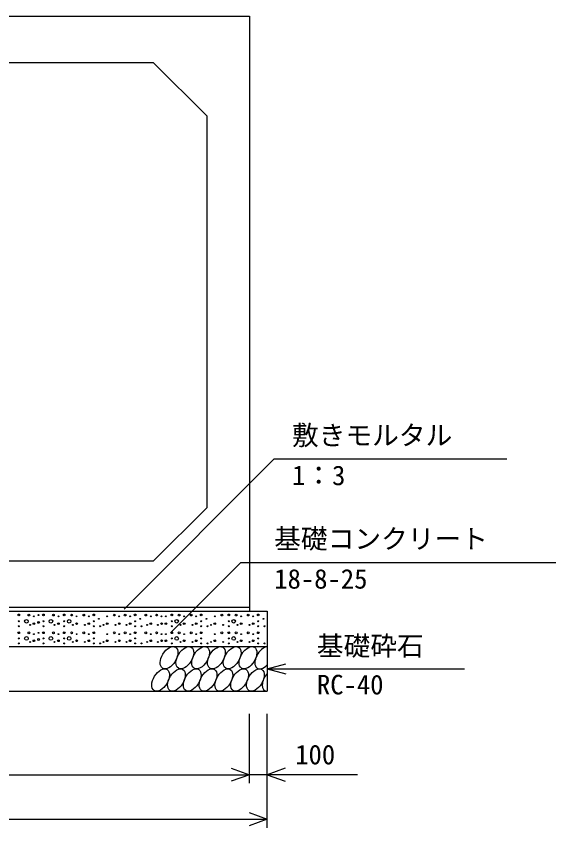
# Model space of a CAD drawing. Units: millimetres, scale not verified. Extents: x -100800 to 100800, y -35640 to 35640.
# Drawn here: x 89549 to 92580, y -13417 to -8860 of the extents above; entities that cross this region are included whole.
import ezdxf
from ezdxf.enums import TextEntityAlignment as Align

# ---------------------------------------------------------------- set-up
doc = ezdxf.new("R2010")
doc.units = ezdxf.units.MM
doc.header["$LTSCALE"] = 120
for name, color, linetype, lineweight in [('0-0_DIM', 7, 'Continuous', 25), ('0-2_HATCH', 6, 'Continuous', 25), ('0-5_OUTLINE', 3, 'Continuous', 25)]:
    doc.layers.add(name, color=color, linetype=linetype, lineweight=lineweight)
doc.styles.add('ＭＳ ゴシック', font='')
doc.styles.get('ＭＳ ゴシック').set_extended_font_data('MS Gothic')

msp = doc.modelspace()

# ---------------------------------------------------------------- linework, layer by layer
at = {"layer": '0-0_DIM'}
for p, q in [((90999, -11345.8), (90154.9, -12189.8)), ((90999, -11345.8), (92304.7, -11345.8)), ((90811.3, -11926.9), (90418.5, -12319.7)), ((90811.3, -11926.9), (92580.3, -11926.9)), ((90959.1, -12524.7), (91063.4, -12496.7)), ((90959.1, -12524.7), (92068, -12524.7)), ((90959.1, -12524.7), (91063.4, -12552.7)), ((90859.1, -13166.9), (90859.1, -12777.3)), ((90959.1, -13416.9), (90959.1, -12777.3)), ((87379.1, -13118.9), (90859.1, -13118.9)), ((87279.1, -13368.9), (90959.1, -13368.9))]:
    msp.add_line(p, q, dxfattribs=at)
for points in [[(90757.6, -13082), (90859.1, -13118.9), (90757.6, -13155.9)], [(91467.1, -13118.9), (90959.1, -13118.9), (90859.1, -13118.9)], [(91060.6, -13082), (90959.1, -13118.9), (91060.6, -13155.9)], [(90857.6, -13332), (90959.1, -13368.9), (90857.6, -13405.9)]]:
    msp.add_lwpolyline(points, dxfattribs=at)
at = {"layer": '0-2_HATCH'}
for centre, radius in [((89563.2, -12221.6), 5), ((89563.2, -12257.5), 2.5), ((89606.5, -12257.5), 10), ((89620.5, -12222.5), 5), ((89648.6, -12229.5), 2.5), ((89674.7, -12263.7), 5), ((89674.7, -12222.5), 2.5), ((89702, -12221.6), 5), ((89702, -12257.5), 2.5), ((89743.9, -12257.5), 10), ((89757.9, -12222.5), 5), ((89786, -12229.5), 2.5), ((89818.9, -12221.6), 5), ((89818.9, -12257.5), 2.5), ((89846.6, -12257.5), 10), ((89860.6, -12222.5), 5), ((89888.7, -12229.5), 2.5), ((89928.4, -12222.5), 5), ((89956.4, -12229.5), 2.5), ((89984.5, -12221.6), 5), ((89984.5, -12257.5), 2.5), ((90013.4, -12243.5), 2.5), ((90060.4, -12229.5), 2.5), ((90100.2, -12222.5), 5), ((90128.2, -12229.5), 2.5), ((90161.3, -12222.5), 5), ((90189.3, -12229.5), 2.5), ((90217.3, -12221.6), 5), ((90217.3, -12257.5), 2.5), ((90246.2, -12243.5), 2.5), ((90276.9, -12222.5), 5), ((90305, -12229.5), 2.5), ((90338, -12222.5), 5), ((90366.1, -12229.5), 2.5), ((90390, -12229.5), 2.5), ((90422.9, -12221.6), 5), ((90422.9, -12257.5), 2.5), ((90450.6, -12257.5), 10), ((90464.6, -12222.5), 5), ((90492.6, -12229.5), 2.5), ((90532.4, -12222.5), 5), ((90560.4, -12229.5), 2.5), ((90588.5, -12221.6), 5), ((90588.5, -12257.5), 2.5), ((90617.3, -12243.5), 2.5), ((90664.4, -12229.5), 2.5), ((90704.1, -12222.5), 5), ((90743.2, -12221.6), 5), ((90743.2, -12257.5), 2.5), ((90771, -12257.5), 10), ((90785, -12222.5), 5), ((90813, -12229.5), 2.5), ((90852.8, -12222.5), 5), ((90880.8, -12229.5), 2.5), ((90908.8, -12221.6), 5), ((90908.8, -12257.5), 2.5), ((90937.7, -12243.5), 2.5), ((89563.2, -12285.6), 2.5), ((89627.5, -12277.7), 2.5), ((89648.6, -12270.7), 5), ((89702, -12285.6), 2.5), ((89765, -12277.7), 2.5), ((89786, -12270.7), 5), ((89818.9, -12285.6), 2.5), ((89867.6, -12277.7), 2.5), ((89888.7, -12270.7), 5), ((89935.4, -12277.7), 2.5), ((89956.4, -12270.7), 5), ((89984.5, -12285.6), 2.5), ((90020.4, -12285.6), 2.5), ((90039.4, -12277.7), 2.5), ((90060.4, -12270.7), 5), ((90107.2, -12277.7), 2.5), ((90128.2, -12270.7), 5), ((90168.3, -12277.7), 2.5), ((90189.3, -12270.7), 5), ((90217.3, -12285.6), 2.5), ((90253.2, -12285.6), 2.5), ((90284, -12277.7), 2.5), ((90305, -12270.7), 5), ((90345, -12277.7), 2.5), ((90366.1, -12270.7), 5), ((90390, -12270.7), 5), ((90422.9, -12285.6), 2.5), ((90471.6, -12277.7), 2.5), ((90492.6, -12270.7), 5), ((90539.4, -12277.7), 2.5), ((90560.4, -12270.7), 5), ((90588.5, -12285.6), 2.5), ((90624.3, -12285.6), 2.5), ((90643.4, -12277.7), 2.5), ((90664.4, -12270.7), 5), ((90711.1, -12277.7), 2.5), ((90743.2, -12285.6), 2.5), ((90792, -12277.7), 2.5), ((90813, -12270.7), 5), ((90859.8, -12277.7), 2.5), ((90880.8, -12270.7), 5), ((90908.8, -12285.6), 2.5), ((90944.7, -12285.6), 2.5), ((89563.2, -12321.6), 5), ((89606.5, -12353.6), 10), ((89620.5, -12322.5), 5), ((89648.6, -12329.5), 2.5), ((89674.7, -12322.5), 2.5), ((89702, -12321.6), 5), ((89743.9, -12353.6), 10), ((89757.9, -12322.5), 5), ((89786, -12329.5), 2.5), ((89818.9, -12321.6), 5), ((89846.6, -12353.6), 10), ((89860.6, -12322.5), 5), ((89888.7, -12329.5), 2.5), ((89928.4, -12322.5), 5), ((89956.4, -12329.5), 2.5), ((89984.5, -12321.6), 5), ((90060.4, -12329.5), 2.5), ((90100.2, -12322.5), 5), ((90128.2, -12329.5), 2.5), ((90161.3, -12322.5), 5), ((90189.3, -12329.5), 2.5), ((90217.3, -12321.6), 5), ((90276.9, -12322.5), 5), ((90305, -12329.5), 2.5), ((90338, -12322.5), 5), ((90366.1, -12329.5), 2.5), ((90390, -12329.5), 2.5), ((90422.9, -12321.6), 5), ((90450.6, -12353.6), 10), ((90464.6, -12322.5), 5), ((90492.6, -12329.5), 2.5), ((90532.4, -12322.5), 5), ((90560.4, -12329.5), 2.5), ((90588.5, -12321.6), 5), ((90664.4, -12329.5), 2.5), ((90704.1, -12322.5), 5), ((90743.2, -12321.6), 5), ((90771, -12353.6), 10), ((90785, -12322.5), 5), ((90813, -12329.5), 2.5), ((90852.8, -12322.5), 5), ((90880.8, -12329.5), 2.5), ((90908.8, -12321.6), 5), ((89563.2, -12353.6), 2.5), ((89563.2, -12381.6), 2.5), ((89627.5, -12373.8), 2.5), ((89648.6, -12366.8), 5), ((89674.7, -12359.8), 5), ((89702, -12353.6), 2.5), ((89702, -12381.6), 2.5), ((89765, -12373.8), 2.5), ((89786, -12366.8), 5), ((89818.9, -12353.6), 2.5), ((89818.9, -12381.6), 2.5), ((89867.6, -12373.8), 2.5), ((89888.7, -12366.8), 5), ((89935.4, -12373.8), 2.5), ((89956.4, -12366.8), 5), ((89984.5, -12353.6), 2.5), ((89984.5, -12381.6), 2.5), ((90020.4, -12381.6), 2.5), ((90039.4, -12373.8), 2.5), ((90060.4, -12366.8), 5), ((90107.2, -12373.8), 2.5), ((90128.2, -12366.8), 5), ((90168.3, -12373.8), 2.5), ((90189.3, -12366.8), 5), ((90217.3, -12353.6), 2.5), ((90217.3, -12381.6), 2.5), ((90253.2, -12381.6), 2.5), ((90284, -12373.8), 2.5), ((90305, -12366.8), 5), ((90345, -12373.8), 2.5), ((90366.1, -12366.8), 5), ((90390, -12366.8), 5), ((90422.9, -12353.6), 2.5), ((90422.9, -12381.6), 2.5), ((90471.6, -12373.8), 2.5), ((90492.6, -12366.8), 5), ((90539.4, -12373.8), 2.5), ((90560.4, -12366.8), 5), ((90588.5, -12353.6), 2.5), ((90588.5, -12381.6), 2.5), ((90624.3, -12381.6), 2.5), ((90643.4, -12373.8), 2.5), ((90664.4, -12366.8), 5), ((90711.1, -12373.8), 2.5), ((90743.2, -12353.6), 2.5), ((90743.2, -12381.6), 2.5), ((90792, -12373.8), 2.5), ((90813, -12366.8), 5), ((90859.8, -12373.8), 2.5), ((90880.8, -12366.8), 5), ((90908.8, -12353.6), 2.5), ((90908.8, -12381.6), 2.5), ((90944.7, -12381.6), 2.5)]:
    msp.add_circle(centre, radius, dxfattribs=at)
for centre in [(90407.6, -12462.2), (90496.3, -12462.2), (90585, -12462.2), (90673.7, -12462.2), (90762.4, -12462.2), (90851.1, -12462.2), (90360.5, -12587.2), (90449.2, -12587.2), (90537.9, -12587.2), (90626.6, -12587.2), (90715.3, -12587.2), (90804, -12587.2), (90892.7, -12587.2)]:
    msp.add_ellipse(centre, major_axis=(36.4, 58.9), ratio=0.5792, dxfattribs=at)
for centre, start_param, end_param in [((90939.8, -12462.2), 0.419949, 4.357003), ((90981.4, -12587.2), 1.28053, 3.496422)]:
    msp.add_ellipse(centre, major_axis=(36.4, 58.9), ratio=0.5792, start_param=start_param, end_param=end_param, dxfattribs=at)
at = {"layer": '0-5_OUTLINE'}
for p, q in [((87919.1, -9119.7), (90319.1, -9119.7)), ((90619.1, -9419.7), (90319.1, -9119.7)), ((90619.1, -9419.7), (90619.1, -11619.7)), ((90319.1, -11919.7), (90619.1, -11619.7)), ((90319.1, -11919.7), (87919.1, -11919.7)), ((87279.1, -12199.7), (90959.1, -12199.7)), ((90859.1, -12179.7), (87379.1, -12179.7)), ((90959.1, -12199.7), (90959.1, -12649.7)), ((87279.1, -12399.7), (90959.1, -12399.7)), ((87279.1, -12649.7), (90959.1, -12649.7))]:
    msp.add_line(p, q, dxfattribs=at)
msp.add_lwpolyline([(87379.1, -8859.7), (90859.1, -8859.7), (90859.1, -12199.7)], dxfattribs=at)

# ---------------------------------------------------------------- texts
at = {"layer": '0-0_DIM', "style": 'ＭＳ ゴシック'}
for s, p in [('敷きモルタル', (91098.6, -11300.8)), ('1：3', (91098.6, -11526)), ('基礎コンクリート', (90998.6, -11882)), ('18-8-25', (90998.6, -12107.1)), ('基礎砕石', (91238.3, -12483.5)), ('RC-40', (91238.3, -12701.1)), ('100', (91116.5, -13093.9))]:
    msp.add_text(s, height=110, dxfattribs=at).set_placement(p, align=Align.BOTTOM_LEFT)

doc.saveas('drawing.dxf')
